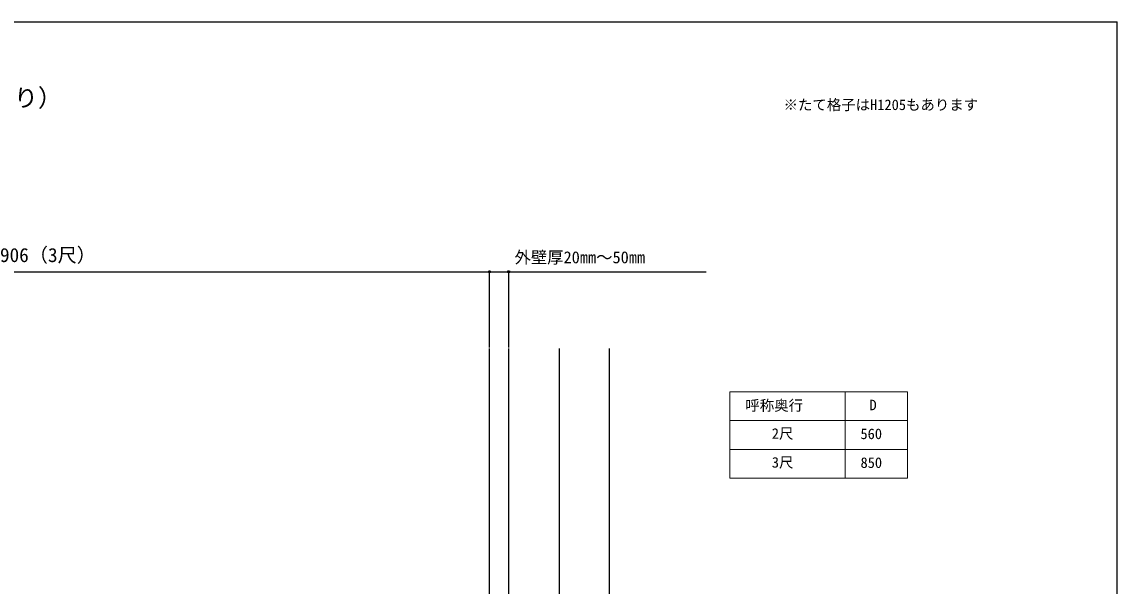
# Model space of a CAD drawing. Units: millimetres, scale not verified. Extents: x -875 to 875, y -1304 to 1296.
# Drawn here: x -265 to 875, y 659 to 1246 of the extents above; entities that cross this region are included whole.
import ezdxf
from ezdxf.enums import TextEntityAlignment as Align

# ---------------------------------------------------------------- set-up
doc = ezdxf.new("R2010")
doc.units = ezdxf.units.MM
doc.header["$LTSCALE"] = 8
doc.layers.add('0-1_TABLE1', color=7, linetype='Continuous', lineweight=18)
for name, color, linetype in [('0-2_USER1', 3, 'Continuous'), ('0-4_YKK_12', 2, 'Continuous'), ('0-6_YKK_D', 6, 'Continuous'), ('0-7_YKK_ZWAK', 7, 'Continuous'), ('0-8_YSS_K', 3, 'Continuous')]:
    doc.layers.add(name, color=color, linetype=linetype)
doc.styles.add('ＭＳ ゴシック', font='')
doc.styles.get('ＭＳ ゴシック').set_extended_font_data('MS Gothic')

msp = doc.modelspace()

# ---------------------------------------------------------------- linework, layer by layer
at = {"layer": '0-1_TABLE1'}
for p, q in [((472, 860.8), (657, 860.8)), ((472, 860.8), (472, 770.8)), ((592, 860.8), (592, 770.8)), ((657, 860.8), (657, 770.8)), ((472, 830.8), (657, 830.8)), ((472, 800.8), (657, 800.8)), ((472, 770.8), (657, 770.8))]:
    msp.add_line(p, q, dxfattribs=at)
at = {"layer": '0-4_YKK_12'}
msp.add_line((294.5, 905.8), (294.5, 78.354), dxfattribs=at)
at = {"layer": '0-6_YKK_D'}
for p, q in [((-684, 985.8), (222, 985.8)), ((222, 906.8), (222, 986.8)), ((222, 906.8), (222, 986.8)), ((242, 906.8), (242, 986.8))]:
    msp.add_line(p, q, dxfattribs=at)
msp.add_lwpolyline([(222, 985.8), (242, 985.8), (447.51, 985.8)], dxfattribs=at)
for centre in [(222, 985.8), (222, 985.8), (242, 985.8)]:
    msp.add_circle(centre, 1.075, dxfattribs=at)
at = {"layer": '0-7_YKK_ZWAK'}
msp.add_line((-875, 1245.8), (875, 1245.8), dxfattribs=at)
msp.add_lwpolyline([(-875, -1304.2), (875, -1304.2), (875, 1245.8)], dxfattribs=at)
at = {"layer": '0-8_YSS_K'}
for p, q in [((222, 78.354), (222, 905.8)), ((242, 78.354), (242, 905.8)), ((347, 505.3), (347, 905.8))]:
    msp.add_line(p, q, dxfattribs=at)

# ---------------------------------------------------------------- texts
at = {"layer": '0-1_TABLE1', "style": 'ＭＳ ゴシック'}
for s, p in [('呼称奥行', (488.193, 837.831)), ('D', (617.384, 838.3)), ('2尺', (515.722, 808.598)), ('560', (607.966, 808.3)), ('3尺', (515.722, 778.598)), ('850', (608.009, 778.3))]:
    msp.add_text(s, height=11, dxfattribs=at).set_placement(p, align=Align.BOTTOM_LEFT)
at = {"layer": '0-2_USER1', "style": 'ＭＳ ゴシック'}
for s, height, p in [('■ルシアス バルコニー 持ち出し式 （柱芯納まり）', 18.33, (-810.256, 1152.067)), ('※たて格子はH1205もあります', 11, (527.955, 1150.76))]:
    msp.add_text(s, height=height, dxfattribs=at).set_placement(p, align=Align.BOTTOM_LEFT)
at = {"layer": '0-6_YKK_D', "style": 'ＭＳ ゴシック'}
for s, height, p in [('906（3尺）', 14.66, (-287.307, 991.414)), ('外壁厚20㎜～50㎜', 12.46, (248.044, 990.828))]:
    msp.add_text(s, height=height, dxfattribs=at).set_placement(p, align=Align.BOTTOM_LEFT)

doc.saveas('drawing.dxf')
